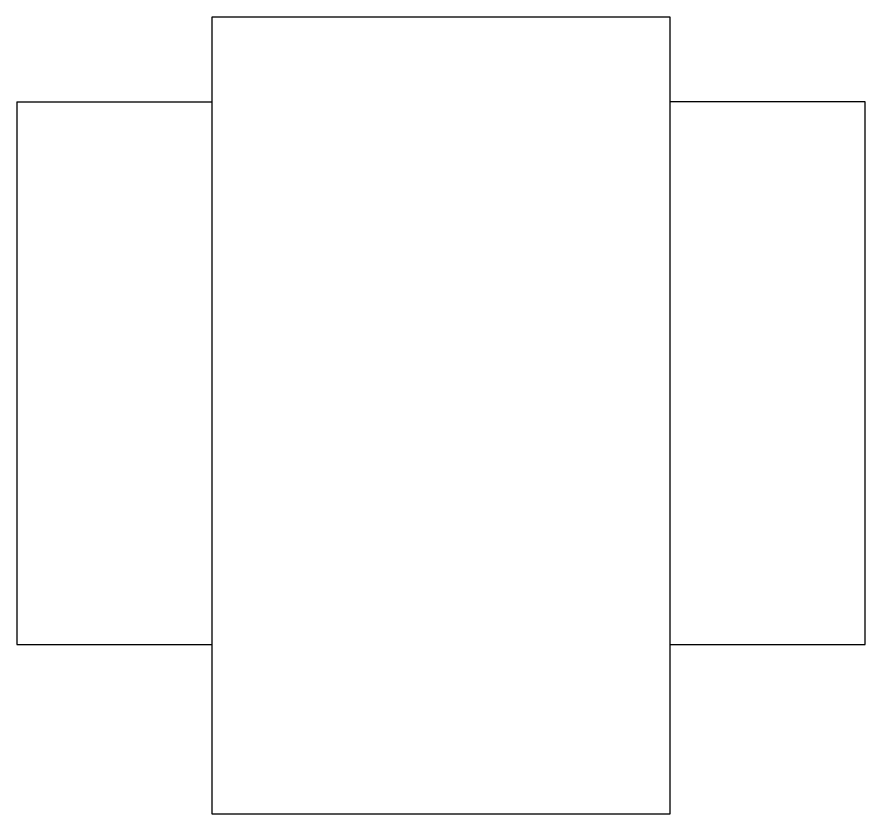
# Model space of a CAD drawing. Header units: centimetres. Extents: x -4347 to 16897, y 49426 to 109107.
# Drawn here: x 12341.5 to 12391.5, y 57878.7 to 57925.7 of the extents above; entities that cross this region are included whole.
import ezdxf

# ---------------------------------------------------------------- set-up
doc = ezdxf.new("R2010")
doc.units = ezdxf.units.CM
doc.header["$LTSCALE"] = 0.5

msp = doc.modelspace()

# ---------------------------------------------------------------- linework, layer by layer
for p, q in [((12352.973, 57878.664), (12352.973, 57925.664)), ((12352.973, 57925.664), (12379.973, 57925.664)), ((12379.973, 57925.664), (12379.973, 57878.664)), ((12341.473, 57920.664), (12341.473, 57888.664)), ((12341.473, 57920.664), (12352.973, 57920.664)), ((12391.473, 57920.664), (12379.973, 57920.664)), ((12391.473, 57888.664), (12391.473, 57920.664)), ((12341.473, 57888.664), (12352.973, 57888.664)), ((12379.973, 57888.664), (12391.473, 57888.664)), ((12379.973, 57878.664), (12352.973, 57878.664))]:
    msp.add_line(p, q)

doc.saveas('drawing.dxf')
